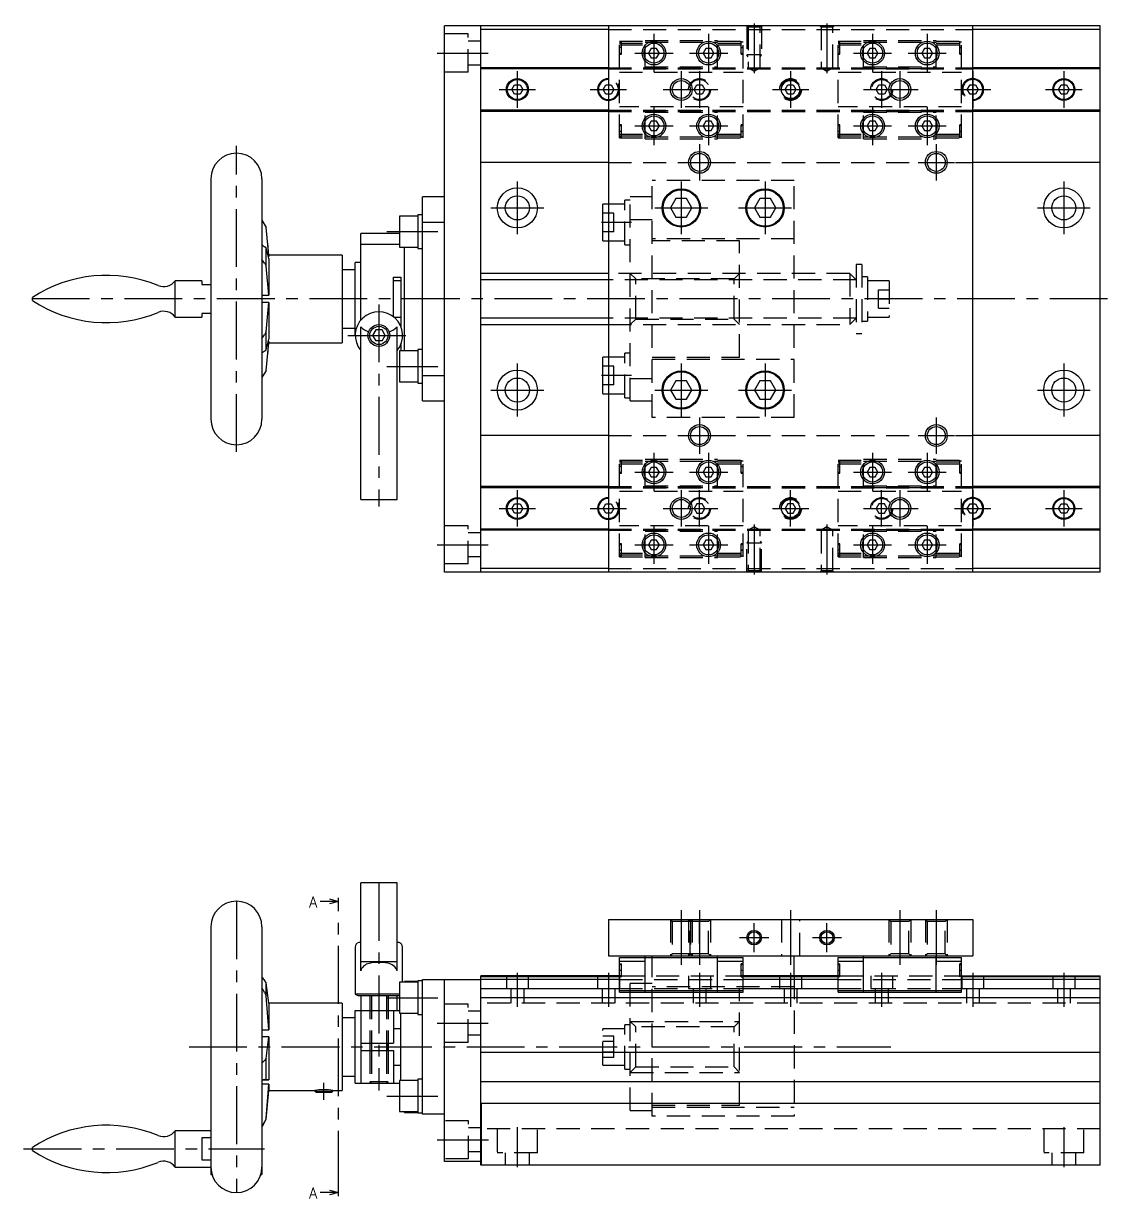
# Model space of a CAD drawing. Extents: x -2 to 525, y -8 to 331.
# Drawn here: x 227.7 to 525.3, y 8.4 to 330.9 of the extents above; entities that cross this region are included whole.
import ezdxf

# ---------------------------------------------------------------- set-up
doc = ezdxf.new("R2010")
doc.units = 0
doc.header["$LTSCALE"] = 0.5
doc.linetypes.add('CENTER', pattern=[50.8, 31.75, -6.35, 6.35, -6.35])
doc.linetypes.add('DASHED', pattern=[19.05, 12.7, -6.35])
for name, color, linetype in [('MSM_CENTER', 1, 'CENTER'), ('MSM_CONTINUOUS', 7, 'CONTINUOUS'), ('MSM_DASHED', 4, 'DASHED'), ('MSM_NARROW', 5, 'CONTINUOUS'), ('MSM_PART_NUMBER', 7, 'CONTINUOUS')]:
    doc.layers.add(name, color=color, linetype=linetype)
doc.styles.get("Standard").update_dxf_attribs({"font": 'txt.shx', "height": 3, "bigfont": 'bigfont.shx'})

msp = doc.modelspace()

# ---------------------------------------------------------------- linework, layer by layer
at = {"layer": 'MSM_CENTER'}
for p, q in [((428.29, 330.95), (428.29, 317.27)), ((448.29, 330.95), (448.29, 317.27)), ((400.79, 328.07), (400.79, 317.57)), ((415.79, 328.07), (415.79, 317.57)), ((460.79, 328.07), (460.79, 317.57)), ((475.79, 328.07), (475.79, 317.57)), ((341.29, 322.82), (355.29, 322.82)), ((391.86, 324.32), (391.31, 324.32)), ((395.54, 322.82), (406.04, 322.82)), ((410.54, 322.82), (421.04, 322.82)), ((425.26, 324.32), (424.71, 324.32)), ((451.86, 324.32), (451.31, 324.32)), ((455.54, 322.82), (466.04, 322.82)), ((470.54, 322.82), (481.04, 322.82)), ((485.26, 324.32), (484.71, 324.32)), ((363.29, 317.82), (363.29, 307.82)), ((388.29, 317.82), (388.29, 307.82)), ((408.29, 317.82), (408.29, 307.82)), ((413.29, 317.82), (413.29, 307.82)), ((438.29, 317.82), (438.29, 307.82)), ((463.29, 317.82), (463.29, 307.82)), ((468.29, 317.82), (468.29, 307.82)), ((488.29, 317.82), (488.29, 307.82)), ((513.29, 317.82), (513.29, 307.82)), ((358.29, 312.82), (368.29, 312.82)), ((383.29, 312.82), (393.29, 312.82)), ((403.29, 312.82), (418.29, 312.82)), ((433.29, 312.82), (443.29, 312.82)), ((458.29, 312.82), (473.29, 312.82)), ((483.29, 312.82), (493.29, 312.82)), ((508.29, 312.82), (518.29, 312.82)), ((400.79, 308.07), (400.79, 297.57)), ((415.79, 308.07), (415.79, 297.57)), ((460.79, 308.07), (460.79, 297.57)), ((475.79, 308.07), (475.79, 297.57)), ((391.86, 301.32), (391.31, 301.32)), ((395.54, 302.82), (406.04, 302.82)), ((410.54, 302.82), (421.04, 302.82)), ((425.26, 301.32), (424.71, 301.32)), ((451.86, 301.32), (451.31, 301.32)), ((455.54, 302.82), (466.04, 302.82)), ((470.54, 302.82), (481.04, 302.82)), ((485.26, 301.32), (484.71, 301.32)), ((286.19, 213.32), (286.19, 297.32)), ((413.29, 297.82), (413.29, 287.82)), ((478.29, 297.82), (478.29, 287.82)), ((408.29, 292.82), (418.29, 292.82)), ((473.29, 292.82), (483.29, 292.82)), ((363.29, 287.57), (363.29, 273.07)), ((408.29, 287.57), (408.29, 273.07)), ((431.29, 287.57), (431.29, 273.07)), ((513.29, 287.57), (513.29, 273.07)), ((356.04, 280.32), (370.54, 280.32)), ((401.04, 280.32), (415.54, 280.32)), ((424.04, 280.32), (438.54, 280.32)), ((506.04, 280.32), (520.54, 280.32)), ((394.66, 276.32), (386.41, 276.32)), ((327.46, 273.82), (341.46, 273.82)), ((525.29, 255.32), (228.19, 255.32)), ((325.29, 253.82), (325.29, 198.32)), ((316.79, 245.32), (333.79, 245.32)), ((327.46, 236.82), (341.46, 236.82)), ((363.29, 237.57), (363.29, 223.07)), ((408.29, 237.57), (408.29, 223.07)), ((431.29, 237.57), (431.29, 223.07)), ((513.29, 237.57), (513.29, 223.07)), ((394.66, 234.32), (386.41, 234.32)), ((356.04, 230.32), (370.54, 230.32)), ((401.04, 230.32), (415.54, 230.32)), ((424.04, 230.32), (438.54, 230.32)), ((506.04, 230.32), (520.54, 230.32)), ((413.29, 222.82), (413.29, 212.82)), ((478.29, 222.82), (478.29, 212.82)), ((408.29, 217.82), (418.29, 217.82)), ((473.29, 217.82), (483.29, 217.82)), ((400.79, 213.07), (400.79, 202.57)), ((415.79, 213.07), (415.79, 202.57)), ((460.79, 213.07), (460.79, 202.57)), ((475.79, 213.07), (475.79, 202.57)), ((391.86, 209.32), (391.31, 209.32)), ((395.54, 207.82), (406.04, 207.82)), ((410.54, 207.82), (421.04, 207.82)), ((425.26, 209.32), (424.71, 209.32)), ((451.86, 209.32), (451.31, 209.32)), ((455.54, 207.82), (466.04, 207.82)), ((470.54, 207.82), (481.04, 207.82)), ((485.26, 209.32), (484.71, 209.32)), ((363.29, 202.82), (363.29, 192.82)), ((388.29, 202.82), (388.29, 192.82)), ((408.29, 202.82), (408.29, 192.82)), ((413.29, 192.82), (413.29, 202.82)), ((438.29, 192.82), (438.29, 202.82)), ((463.29, 192.82), (463.29, 202.82)), ((468.29, 202.82), (468.29, 192.82)), ((488.29, 202.82), (488.29, 192.82)), ((513.29, 202.82), (513.29, 192.82)), ((358.29, 197.82), (368.29, 197.82)), ((383.29, 197.82), (393.29, 197.82)), ((403.29, 197.82), (418.29, 197.82)), ((433.29, 197.82), (443.29, 197.82)), ((458.29, 197.82), (473.29, 197.82)), ((483.29, 197.82), (493.29, 197.82)), ((508.29, 197.82), (518.29, 197.82)), ((400.79, 193.07), (400.79, 182.57)), ((415.79, 193.07), (415.79, 182.57)), ((428.29, 193.38), (428.29, 179.7)), ((448.29, 193.38), (448.29, 179.7)), ((460.79, 193.07), (460.79, 182.57)), ((475.79, 193.07), (475.79, 182.57)), ((341.29, 187.82), (355.29, 187.82)), ((395.54, 187.82), (406.04, 187.82)), ((410.54, 187.82), (421.04, 187.82)), ((455.54, 187.82), (466.04, 187.82)), ((470.54, 187.82), (481.04, 187.82)), ((391.86, 186.32), (391.31, 186.32)), ((425.26, 186.32), (424.71, 186.32)), ((451.86, 186.32), (451.31, 186.32)), ((485.26, 186.32), (484.71, 186.32)), ((325.29, 95), (325.29, 38.03)), ((286.19, 90), (286.19, 10)), ((314.19, 11.04), (314.19, 88.96)), ((408.29, 87.5), (408.29, 72.5)), ((413.29, 87.5), (413.29, 72.5)), ((438.29, 87.5), (438.29, 72.5)), ((468.29, 87.5), (468.29, 72.5)), ((478.29, 87.5), (478.29, 72.5)), ((428.29, 76), (428.29, 84)), ((448.29, 76), (448.29, 84)), ((424.29, 80), (432.29, 80)), ((444.29, 80), (452.29, 80)), ((391.86, 71), (391.31, 71)), ((425.26, 71), (424.71, 71)), ((451.86, 71), (451.31, 71)), ((485.26, 71), (484.71, 71)), ((363.29, 70.32), (363.29, 60.98)), ((388.29, 70.32), (388.29, 60.98)), ((413.29, 70.32), (413.29, 60.98)), ((438.29, 70.32), (438.29, 60.98)), ((463.29, 70.32), (463.29, 60.98)), ((488.29, 70.32), (488.29, 60.98)), ((513.29, 70.32), (513.29, 60.98)), ((327.46, 63.5), (341.46, 63.5)), ((341.29, 56.5), (355.29, 56.5)), ((273.19, 50), (465.84, 50)), ((310.19, 35.48), (310.19, 40.12)), ((327.46, 36.5), (341.46, 36.5)), ((363.29, 28), (363.29, 17)), ((513.29, 28), (513.29, 17)), ((341.29, 24.5), (355.34, 24.5)), ((227.74, 22), (293.89, 22))]:
    msp.add_line(p, q, dxfattribs=at)
at = {"layer": 'MSM_CONTINUOUS'}
for p, q in [((353.29, 330.32), (343.29, 330.32)), ((343.29, 180.32), (343.29, 330.32)), ((353.29, 180.32), (353.29, 330.32)), ((353.29, 330.27), (353.34, 330.27)), ((388.29, 329.32), (353.29, 329.32)), ((523.29, 330.32), (353.34, 330.32)), ((353.34, 330.32), (353.34, 330.27)), ((388.29, 330.32), (388.29, 180.32)), ((488.29, 180.32), (488.29, 330.32)), ((523.29, 329.32), (488.29, 329.32)), ((523.29, 180.32), (523.29, 330.32)), ((400.05, 324.1), (399.31, 322.82)), ((399.31, 322.82), (400.05, 321.54)), ((401.53, 324.1), (400.05, 324.1)), ((402.27, 322.82), (401.53, 324.1)), ((401.53, 321.54), (402.27, 322.82)), ((415.05, 324.1), (414.31, 322.82)), ((414.31, 322.82), (415.05, 321.54)), ((416.53, 324.1), (415.05, 324.1)), ((417.27, 322.82), (416.53, 324.1)), ((416.53, 321.54), (417.27, 322.82)), ((460.05, 324.1), (459.31, 322.82)), ((459.31, 322.82), (460.05, 321.54)), ((461.53, 324.1), (460.05, 324.1)), ((462.27, 322.82), (461.53, 324.1)), ((461.53, 321.54), (462.27, 322.82)), ((475.05, 324.1), (474.31, 322.82)), ((474.31, 322.82), (475.05, 321.54)), ((476.53, 324.1), (475.05, 324.1)), ((477.27, 322.82), (476.53, 324.1)), ((476.53, 321.54), (477.27, 322.82)), ((400.05, 321.54), (401.53, 321.54)), ((415.05, 321.54), (416.53, 321.54)), ((460.05, 321.54), (461.53, 321.54)), ((475.05, 321.54), (476.53, 321.54)), ((388.29, 318.82), (353.29, 318.82)), ((388.29, 318.52), (353.29, 318.52)), ((523.29, 318.82), (488.29, 318.82)), ((523.24, 318.52), (488.29, 318.52)), ((523.24, 306.82), (523.24, 318.82)), ((361.81, 312.82), (362.55, 314.1)), ((362.55, 314.1), (364.03, 314.1)), ((364.03, 314.1), (364.77, 312.82)), ((386.81, 312.82), (387.55, 314.1)), ((387.55, 314.1), (388.29, 314.1)), ((436.81, 312.82), (437.55, 314.1)), ((437.55, 314.1), (439.03, 314.1)), ((439.03, 314.1), (439.77, 312.82)), ((488.29, 314.1), (489.03, 314.1)), ((489.03, 314.1), (489.77, 312.82)), ((511.81, 312.82), (512.55, 314.1)), ((512.55, 314.1), (514.03, 314.1)), ((514.03, 314.1), (514.77, 312.82)), ((362.55, 311.54), (361.81, 312.82)), ((364.03, 311.54), (362.55, 311.54)), ((364.77, 312.82), (364.03, 311.54)), ((387.55, 311.54), (386.81, 312.82)), ((388.29, 311.54), (387.55, 311.54)), ((437.55, 311.54), (436.81, 312.82)), ((439.03, 311.54), (437.55, 311.54)), ((439.77, 312.82), (439.03, 311.54)), ((489.03, 311.54), (488.29, 311.54)), ((489.77, 312.82), (489.03, 311.54)), ((512.55, 311.54), (511.81, 312.82)), ((514.03, 311.54), (512.55, 311.54)), ((514.77, 312.82), (514.03, 311.54)), ((388.29, 307.12), (353.29, 307.12)), ((388.29, 306.82), (353.29, 306.82)), ((523.24, 307.12), (488.29, 307.12)), ((523.24, 306.82), (488.29, 306.82)), ((400.05, 304.1), (399.31, 302.82)), ((401.53, 304.1), (400.05, 304.1)), ((402.27, 302.82), (401.53, 304.1)), ((415.05, 304.1), (414.31, 302.82)), ((416.53, 304.1), (415.05, 304.1)), ((417.27, 302.82), (416.53, 304.1)), ((460.05, 304.1), (459.31, 302.82)), ((461.53, 304.1), (460.05, 304.1)), ((462.27, 302.82), (461.53, 304.1)), ((475.05, 304.1), (474.31, 302.82)), ((476.53, 304.1), (475.05, 304.1)), ((477.27, 302.82), (476.53, 304.1)), ((399.31, 302.82), (400.05, 301.54)), ((400.05, 301.54), (401.53, 301.54)), ((401.53, 301.54), (402.27, 302.82)), ((414.31, 302.82), (415.05, 301.54)), ((415.05, 301.54), (416.53, 301.54)), ((416.53, 301.54), (417.27, 302.82)), ((459.31, 302.82), (460.05, 301.54)), ((460.05, 301.54), (461.53, 301.54)), ((461.53, 301.54), (462.27, 302.82)), ((474.31, 302.82), (475.05, 301.54)), ((475.05, 301.54), (476.53, 301.54)), ((476.53, 301.54), (477.27, 302.82)), ((388.29, 292.82), (353.29, 292.82)), ((523.29, 292.82), (488.29, 292.82)), ((279.19, 288.32), (279.19, 222.32)), ((293.19, 288.33), (293.19, 222.32)), ((337.29, 227.32), (337.29, 283.32)), ((343.29, 283.32), (337.29, 283.32)), ((386.79, 271.32), (386.79, 281.32)), ((388.29, 281.32), (386.79, 281.32)), ((406.82, 282.86), (405.35, 280.32)), ((409.75, 282.86), (406.82, 282.86)), ((411.22, 280.32), (409.75, 282.86)), ((429.82, 282.86), (428.35, 280.32)), ((432.75, 282.86), (429.82, 282.86)), ((434.22, 280.32), (432.75, 282.86)), ((330.99, 278.07), (330.99, 269.57)), ((335.99, 278.07), (330.99, 278.07)), ((335.99, 278.42), (335.99, 269.22)), ((337.29, 278.42), (335.99, 278.42)), ((405.35, 280.32), (406.82, 277.78)), ((406.82, 277.78), (409.75, 277.78)), ((409.75, 277.78), (411.22, 280.32)), ((428.35, 280.32), (429.82, 277.78)), ((429.82, 277.78), (432.75, 277.78)), ((432.75, 277.78), (434.22, 280.32)), ((293.19, 276.92), (294.36, 274.92)), ((295.05, 267.32), (294.36, 274.92)), ((343.29, 276.34), (337.29, 276.34)), ((320.29, 249.48), (320.29, 273.32)), ((330.99, 273.32), (320.29, 273.32)), ((386.79, 271.32), (388.29, 271.32)), ((294.36, 269.33), (293.88, 269.64)), ((294.36, 264.37), (294.36, 269.33)), ((295.05, 267.01), (294.76, 270.69)), ((330.99, 270.29), (320.29, 270.29)), ((330.99, 269.57), (335.99, 269.57)), ((332.29, 241.07), (332.29, 269.57)), ((335.99, 269.22), (337.29, 269.22)), ((293.88, 265.2), (294.36, 264.37)), ((294.92, 267.01), (295.05, 267.01)), ((315.19, 267.32), (295.05, 267.32)), ((295.05, 267.32), (295.05, 267.01)), ((295.05, 266.39), (295.05, 256.33)), ((315.19, 267.32), (315.19, 243.32)), ((318.79, 245.32), (318.79, 265.32)), ((320.29, 265.32), (318.79, 265.32)), ((295.05, 256.33), (294.36, 264.37)), ((318.79, 263.32), (315.19, 263.32)), ((329.29, 250.45), (329.29, 261.32)), ((329.29, 261.32), (331.29, 261.32)), ((331.29, 261.32), (331.29, 247.82)), ((388.29, 262.32), (353.29, 262.32)), ((276.69, 260.32), (269.4, 260.32)), ((269.4, 250.32), (269.4, 260.32)), ((276.69, 260.32), (276.69, 259.32)), ((276.69, 259.32), (279.19, 259.32)), ((331.29, 260.32), (329.29, 260.32)), ((230.19, 254.91), (230.19, 255.74)), ((293.19, 256.33), (295.05, 256.33)), ((295.05, 254.32), (293.19, 254.32)), ((294.36, 246.28), (295.05, 254.32)), ((295.05, 254.32), (295.05, 244.26)), ((269.4, 250.32), (276.69, 250.32)), ((276.69, 251.32), (276.69, 250.32)), ((279.19, 251.32), (276.69, 251.32)), ((329.44, 250.32), (331.29, 250.32)), ((294.36, 246.28), (293.88, 245.45)), ((294.36, 241.32), (294.36, 246.28)), ((315.19, 247.32), (318.79, 247.32)), ((320.29, 200.32), (320.29, 247.66)), ((324.42, 246.82), (323.56, 245.32)), ((323.56, 245.32), (324.42, 243.82)), ((326.15, 246.82), (324.42, 246.82)), ((327.02, 245.32), (326.15, 246.82)), ((326.15, 243.82), (327.02, 245.32)), ((330.29, 200.32), (330.29, 247.66)), ((353.29, 248.32), (388.29, 248.32)), ((294.36, 235.73), (295.05, 243.32)), ((294.76, 239.95), (295.05, 243.64)), ((295.05, 243.64), (294.92, 243.64)), ((295.05, 243.64), (295.05, 243.32)), ((295.05, 243.32), (315.19, 243.32)), ((326.15, 243.82), (324.42, 243.82)), ((331.29, 242.82), (331.29, 241.07)), ((293.88, 241.01), (294.36, 241.32)), ((330.99, 241.07), (330.99, 232.57)), ((335.99, 241.07), (330.99, 241.07)), ((335.99, 241.42), (335.99, 232.22)), ((337.29, 241.42), (335.99, 241.42)), ((388.29, 239.32), (386.79, 239.32)), ((386.79, 229.32), (386.79, 239.32)), ((294.36, 235.73), (293.19, 233.73)), ((330.99, 232.57), (335.99, 232.57)), ((337.29, 234.31), (343.29, 234.31)), ((406.82, 232.86), (405.35, 230.32)), ((409.75, 232.86), (406.82, 232.86)), ((411.22, 230.32), (409.75, 232.86)), ((429.82, 232.86), (428.35, 230.32)), ((432.75, 232.86), (429.82, 232.86)), ((434.22, 230.32), (432.75, 232.86)), ((335.99, 232.22), (337.29, 232.22)), ((386.79, 229.32), (388.29, 229.32)), ((405.35, 230.32), (406.82, 227.78)), ((409.75, 227.78), (411.22, 230.32)), ((428.35, 230.32), (429.82, 227.78)), ((432.75, 227.78), (434.22, 230.32)), ((337.29, 227.32), (343.29, 227.32)), ((406.82, 227.78), (409.75, 227.78)), ((429.82, 227.78), (432.75, 227.78)), ((388.29, 217.82), (353.29, 217.82)), ((523.29, 217.82), (488.29, 217.82)), ((400.05, 209.1), (399.31, 207.82)), ((399.31, 207.82), (400.05, 206.54)), ((401.53, 209.1), (400.05, 209.1)), ((400.05, 206.54), (401.53, 206.54)), ((402.27, 207.82), (401.53, 209.1)), ((401.53, 206.54), (402.27, 207.82)), ((415.05, 209.1), (414.31, 207.82)), ((414.31, 207.82), (415.05, 206.54)), ((416.53, 209.1), (415.05, 209.1)), ((415.05, 206.54), (416.53, 206.54)), ((417.27, 207.82), (416.53, 209.1)), ((416.53, 206.54), (417.27, 207.82)), ((460.05, 209.1), (459.31, 207.82)), ((459.31, 207.82), (460.05, 206.54)), ((461.53, 209.1), (460.05, 209.1)), ((460.05, 206.54), (461.53, 206.54)), ((462.27, 207.82), (461.53, 209.1)), ((461.53, 206.54), (462.27, 207.82)), ((475.05, 209.1), (474.31, 207.82)), ((474.31, 207.82), (475.05, 206.54)), ((476.53, 209.1), (475.05, 209.1)), ((475.05, 206.54), (476.53, 206.54)), ((477.27, 207.82), (476.53, 209.1)), ((476.53, 206.54), (477.27, 207.82)), ((388.29, 203.82), (353.29, 203.82)), ((388.29, 203.52), (353.29, 203.52)), ((523.24, 203.82), (488.29, 203.82)), ((523.24, 203.52), (488.29, 203.52)), ((523.24, 191.82), (523.24, 203.82)), ((320.29, 200.32), (330.29, 200.32)), ((361.81, 197.82), (362.55, 199.1)), ((362.55, 196.54), (361.81, 197.82)), ((362.55, 199.1), (364.03, 199.1)), ((364.03, 199.1), (364.77, 197.82)), ((364.77, 197.82), (364.03, 196.54)), ((386.81, 197.82), (387.55, 199.1)), ((387.55, 196.54), (386.81, 197.82)), ((387.55, 199.1), (388.29, 199.1)), ((437.55, 199.1), (436.81, 197.82)), ((436.81, 197.82), (437.55, 196.54)), ((439.03, 199.1), (437.55, 199.1)), ((439.77, 197.82), (439.03, 199.1)), ((439.03, 196.54), (439.77, 197.82)), ((488.29, 199.1), (489.03, 199.1)), ((489.03, 199.1), (489.77, 197.82)), ((489.77, 197.82), (489.03, 196.54)), ((511.81, 197.82), (512.55, 199.1)), ((512.55, 196.54), (511.81, 197.82)), ((512.55, 199.1), (514.03, 199.1)), ((514.03, 199.1), (514.77, 197.82)), ((514.77, 197.82), (514.03, 196.54)), ((364.03, 196.54), (362.55, 196.54)), ((388.29, 196.54), (387.55, 196.54)), ((437.55, 196.54), (439.03, 196.54)), ((489.03, 196.54), (488.29, 196.54)), ((514.03, 196.54), (512.55, 196.54)), ((388.29, 192.12), (353.29, 192.12)), ((388.29, 191.82), (353.29, 191.82)), ((523.24, 192.12), (488.29, 192.12)), ((523.29, 191.82), (488.29, 191.82)), ((400.05, 189.1), (399.31, 187.82)), ((399.31, 187.82), (400.05, 186.54)), ((401.53, 189.1), (400.05, 189.1)), ((402.27, 187.82), (401.53, 189.1)), ((401.53, 186.54), (402.27, 187.82)), ((415.05, 189.1), (414.31, 187.82)), ((414.31, 187.82), (415.05, 186.54)), ((416.53, 189.1), (415.05, 189.1)), ((417.27, 187.82), (416.53, 189.1)), ((416.53, 186.54), (417.27, 187.82)), ((460.05, 189.1), (459.31, 187.82)), ((459.31, 187.82), (460.05, 186.54)), ((461.53, 189.1), (460.05, 189.1)), ((462.27, 187.82), (461.53, 189.1)), ((461.53, 186.54), (462.27, 187.82)), ((475.05, 189.1), (474.31, 187.82)), ((474.31, 187.82), (475.05, 186.54)), ((476.53, 189.1), (475.05, 189.1)), ((477.27, 187.82), (476.53, 189.1)), ((476.53, 186.54), (477.27, 187.82)), ((400.05, 186.54), (401.53, 186.54)), ((415.05, 186.54), (416.53, 186.54)), ((460.05, 186.54), (461.53, 186.54)), ((475.05, 186.54), (476.53, 186.54)), ((388.29, 181.32), (353.29, 181.32)), ((523.29, 181.32), (488.29, 181.32)), ((353.29, 180.32), (343.29, 180.32)), ((353.34, 180.37), (353.29, 180.37)), ((353.34, 180.37), (353.34, 180.32)), ((523.29, 180.32), (353.34, 180.32)), ((320.29, 70.86), (320.29, 95)), ((330.29, 95), (320.29, 95)), ((330.29, 70.86), (330.29, 95)), ((388.29, 85), (388.29, 75)), ((388.29, 85), (488.29, 85)), ((488.29, 85), (488.29, 75)), ((279.19, 83), (279.19, 15)), ((293.19, 83), (293.19, 15)), ((318.79, 77.37), (318.79, 64.5)), ((331.79, 67.75), (331.79, 77.37)), ((388.29, 75), (488.29, 75)), ((391.34, 74.5), (425.24, 74.5)), ((391.34, 65), (391.34, 74.5)), ((398.34, 65), (398.34, 75)), ((418.24, 65), (418.24, 75)), ((425.24, 65), (425.24, 74.5)), ((439.29, 69.5), (439.29, 75)), ((451.34, 65), (451.34, 74.5)), ((451.34, 74.5), (485.24, 74.5)), ((458.34, 65), (458.34, 75)), ((478.24, 65), (478.24, 75)), ((485.24, 65), (485.24, 74.5)), ((320.29, 73.42), (330.29, 73.42)), ((391.34, 73.5), (398.34, 73.5)), ((391.34, 72.8), (391.84, 72.8)), ((391.84, 72.5), (391.34, 72.5)), ((391.84, 69.2), (391.84, 72.8)), ((418.24, 73.5), (425.24, 73.5)), ((424.74, 69.2), (424.74, 72.8)), ((425.24, 72.8), (424.74, 72.8)), ((425.24, 72.5), (424.74, 72.5)), ((451.34, 73.5), (458.34, 73.5)), ((451.34, 72.8), (451.84, 72.8)), ((451.84, 72.5), (451.34, 72.5)), ((451.84, 69.2), (451.84, 72.8)), ((478.24, 73.5), (485.24, 73.5)), ((485.24, 72.8), (484.74, 72.8)), ((484.74, 69.2), (484.74, 72.8)), ((485.24, 72.5), (484.74, 72.5)), ((294.36, 67.67), (293.88, 68.26)), ((335.99, 67.75), (330.99, 67.75)), ((330.99, 67.75), (330.99, 59.25)), ((332.29, 67.75), (332.29, 68)), ((335.99, 68), (332.29, 68)), ((337.29, 68.1), (335.99, 68.1)), ((335.99, 68.1), (335.99, 58.9)), ((337.29, 68.5), (353.29, 68.5)), ((337.29, 31.5), (337.29, 68.5)), ((343.29, 18.5), (343.29, 68.5)), ((353.29, 17.5), (353.29, 69.5)), ((391.84, 69.5), (353.29, 69.5)), ((391.84, 69.2), (353.29, 69.2)), ((391.34, 68.55), (353.29, 68.55)), ((391.84, 69.2), (391.34, 69.2)), ((451.84, 69.5), (424.74, 69.5)), ((424.74, 69.2), (425.24, 69.2)), ((451.34, 69.2), (425.24, 69.2)), ((451.34, 68.55), (425.24, 68.55)), ((451.84, 69.2), (451.34, 69.2)), ((484.74, 69.5), (523.24, 69.5)), ((523.24, 69.2), (485.24, 69.2)), ((523.24, 68.55), (485.24, 68.55)), ((523.24, 63.5), (523.24, 69.5)), ((293.88, 65.03), (294.36, 64.06)), ((294.36, 64.06), (294.36, 67.67)), ((391.34, 65.95), (353.29, 65.95)), ((391.34, 65.5), (425.24, 65.5)), ((391.34, 65), (425.24, 65)), ((451.34, 65.95), (425.24, 65.95)), ((451.34, 65.5), (485.24, 65.5)), ((451.34, 65), (485.24, 65)), ((523.24, 65.95), (485.24, 65.95)), ((295.05, 54.65), (294.36, 64.06)), ((315.19, 62), (295.05, 62)), ((295.05, 61.96), (295.05, 54.65)), ((315.19, 62), (315.19, 38)), ((318.79, 64.5), (319.65, 64)), ((330.99, 64.5), (318.79, 64.5)), ((330.92, 64), (319.65, 64)), ((320.29, 64), (320.29, 40)), ((330.29, 60), (330.29, 64)), ((330.92, 64), (330.99, 64.04)), ((523.29, 63.5), (353.29, 63.5)), ((523.29, 17.5), (523.29, 63.5)), ((318.79, 60), (330.99, 60)), ((318.79, 40), (318.79, 60)), ((329.29, 60), (329.29, 51)), ((330.99, 59.25), (335.99, 59.25)), ((331.29, 40.75), (331.29, 59.25)), ((335.99, 58.9), (337.29, 58.9)), ((318.79, 58), (315.19, 58)), ((331.29, 55), (329.29, 55)), ((293.19, 54.65), (295.05, 54.65)), ((295.05, 52.74), (293.19, 52.74)), ((295.05, 52.74), (295.05, 40.92)), ((320.29, 51), (329.29, 51)), ((320.29, 49), (329.29, 49)), ((322.79, 51), (322.79, 49)), ((322.79, 51), (322.79, 49)), ((327.79, 49), (327.79, 51)), ((327.79, 51), (327.79, 49)), ((329.29, 49), (329.29, 40)), ((523.29, 48.5), (353.29, 48.5)), ((294.36, 46.86), (293.88, 46.25)), ((294.36, 41.02), (294.36, 46.86)), ((315.19, 42), (318.79, 42)), ((329.29, 45), (331.29, 45)), ((295.05, 39.74), (293.19, 39.74)), ((293.34, 40.92), (295.05, 40.92)), ((293.86, 41.03), (294.36, 41.02)), ((294.36, 30.39), (295.05, 39.74)), ((295.05, 39.74), (295.05, 38)), ((318.79, 40), (330.99, 40)), ((335.99, 40.75), (330.99, 40.75)), ((330.99, 40.75), (330.99, 32.25)), ((337.29, 41.1), (335.99, 41.1)), ((335.99, 41.1), (335.99, 31.9)), ((353.29, 40.5), (523.29, 40.5)), ((294.36, 30.15), (295.05, 38)), ((295.05, 38), (307.69, 38)), ((307.69, 38), (307.69, 37.86)), ((307.69, 37.86), (308.13, 37.6)), ((307.69, 37.86), (312.69, 37.86)), ((308.13, 37.6), (312.24, 37.6)), ((312.24, 37.6), (312.69, 37.86)), ((312.68, 38), (315.19, 38)), ((312.69, 37.86), (312.69, 38)), ((523.29, 34.5), (353.29, 34.5)), ((353.34, 34.5), (353.34, 17.5)), ((293.88, 29.43), (293.19, 28.1)), ((294.36, 30.39), (293.88, 29.43)), ((294.36, 30.15), (294.36, 30.39)), ((330.99, 32.25), (335.99, 32.25)), ((332.29, 32), (332.29, 32.25)), ((332.29, 32), (335.99, 32)), ((335.99, 31.9), (337.29, 31.9)), ((343.29, 31.5), (337.29, 31.5)), ((279.19, 27), (269.4, 27)), ((269.4, 17), (269.4, 27)), ((276.69, 25), (276.69, 19)), ((279.19, 25), (276.69, 25)), ((230.19, 21.58), (230.19, 22.42)), ((269.4, 17), (279.19, 17)), ((276.69, 19), (279.19, 19)), ((353.29, 18.5), (343.29, 18.5)), ((523.29, 17.5), (353.29, 17.5)), ((279.19, 15), (279.47, 15)), ((292.9, 15), (293.19, 15))]:
    msp.add_line(p, q, dxfattribs=at)
for centre, radius in [((400.79, 322.82), 3.25), ((415.79, 322.82), 3.25), ((460.79, 322.82), 3.25), ((475.79, 322.82), 3.25), ((400.79, 322.82), 2.75), ((415.79, 322.82), 2.75), ((460.79, 322.82), 2.75), ((475.79, 322.82), 2.75), ((363.29, 312.82), 3), ((363.29, 312.82), 2.75), ((408.29, 312.82), 2.46), ((438.29, 312.82), 2.5), ((468.29, 312.82), 2.46), ((513.29, 312.82), 3), ((513.29, 312.82), 2.75), ((400.79, 302.82), 3.25), ((400.79, 302.82), 2.75), ((415.79, 302.82), 3.25), ((415.79, 302.82), 2.75), ((460.79, 302.82), 3.25), ((460.79, 302.82), 2.75), ((475.79, 302.82), 3.25), ((475.79, 302.82), 2.75), ((413.29, 292.82), 2.46), ((478.29, 292.82), 2.46), ((363.29, 280.32), 5.5), ((408.29, 280.32), 5.25), ((408.29, 280.32), 5), ((431.29, 280.32), 5.25), ((431.29, 280.32), 5), ((513.29, 280.32), 5.5), ((363.29, 280.32), 3.3), ((513.29, 280.32), 3.3), ((325.29, 245.32), 3), ((325.29, 245.32), 2.5), ((363.29, 230.32), 5.5), ((408.29, 230.32), 5.25), ((431.29, 230.32), 5.25), ((513.29, 230.32), 5.5), ((363.29, 230.32), 3.3), ((408.29, 230.32), 5), ((431.29, 230.32), 5), ((513.29, 230.32), 3.3), ((413.29, 217.82), 2.46), ((478.29, 217.82), 2.46), ((400.79, 207.82), 3.25), ((400.79, 207.82), 2.75), ((415.79, 207.82), 3.25), ((415.79, 207.82), 2.75), ((460.79, 207.82), 3.25), ((460.79, 207.82), 2.75), ((475.79, 207.82), 3.25), ((475.79, 207.82), 2.75), ((363.29, 197.82), 3), ((363.29, 197.82), 2.75), ((408.29, 197.82), 2.46), ((438.29, 197.82), 2.5), ((468.29, 197.82), 2.46), ((513.29, 197.82), 3), ((513.29, 197.82), 2.75), ((400.79, 187.82), 3.25), ((400.79, 187.82), 2.75), ((415.79, 187.82), 3.25), ((415.79, 187.82), 2.75), ((460.79, 187.82), 3.25), ((460.79, 187.82), 2.75), ((475.79, 187.82), 3.25), ((475.79, 187.82), 2.75), ((428.29, 80), 1.62), ((448.29, 80), 1.62)]:
    msp.add_circle(centre, radius, dxfattribs=at)
for centre, radius, start, end in [((388.29, 312.82), 3, 90, 270), ((388.29, 312.82), 2.75, 90, 270), ((488.29, 312.82), 3, 270, 90), ((488.29, 312.82), 2.75, 270, 90), ((286.19, 288.32), 7, 0.0123, 180), ((296.04, 272.91), 3.92, 223.3442, 236.5912), ((248.39, 257.07), 47.58, 11.2966, 14.9402), ((246.28, 232), 58.03, 34.8863, 36.0668), ((250.51, 224.82), 37, 67.5217, 123.3194), ((266.19, 262.71), 4, 247.5217, 323.3982), ((250.51, 285.82), 37, 236.6806, 292.4783), ((266.19, 247.94), 4, 36.6018, 112.4783), ((325.29, 245.32), 6.5, 320.2849, 219.7151), ((288.38, 248.64), 6.36, 319.1465, 329.9192), ((325.15, 252.93), 7.17, 227.3401, 247.8909), ((325.43, 252.93), 7.17, 292.1091, 312.6599), ((247.98, 253.68), 48, 345.0758, 348.6874), ((295.91, 237.89), 3.73, 123.0561, 137.0332), ((286.19, 222.32), 7, 180, 359.9877), ((388.29, 197.82), 3, 90, 270), ((388.29, 197.82), 2.75, 90, 270), ((488.29, 197.82), 3, 270, 90), ((488.29, 197.82), 2.75, 270, 90), ((286.19, 83), 7, 0.0123, 180), ((320.09, 77.37), 1.3, 104.5706, 180), ((325.29, 57.36), 21.97, 103.1548, 104.5706), ((325.29, 57.36), 21.97, 75.4294, 76.8452), ((330.49, 77.37), 1.3, 0, 75.4294), ((323.16, 69.98), 3, 100.4873, 163.0346), ((325.28, 59.63), 13.57, 79.6693, 101.3236), ((327.37, 69.94), 3.06, 17.4567, 83.5479), ((304.2, 76.68), 13.32, 214.254, 219.2372), ((282.4, 59.27), 12.85, 26.6479, 32.8857), ((128.52, 44.84), 167.41, 5.8834, 7.8375), ((117.24, 70.52), 178.7, 352.3917, 354.2904), ((291.63, 48), 2.85, 303.1221, 322.1721), ((293.89, 39.56), 1.47, 91.4331, 118.6545), ((292.21, 24.79), 16.38, 80.0215, 82.4525), ((310.18, 26.25), 12.01, 77.9998, 102.0002), ((117.56, 123.65), 200, 331.4157, 332.1288), ((250.51, -8.5), 37, 67.5217, 123.3194), ((266.19, 29.39), 4, 247.5217, 323.3982), ((250.51, 52.5), 37, 236.6806, 292.4783), ((266.19, 14.62), 4, 36.6018, 112.4783), ((286.19, 17), 7, 180, 0)]:
    msp.add_arc(centre, radius, start, end, dxfattribs=at)
at = {"layer": 'MSM_DASHED'}
for p, q in [((388.29, 329.32), (488.29, 329.32)), ((426.29, 330.32), (426.67, 329.95)), ((426.29, 330.32), (426.29, 322.32)), ((426.67, 329.95), (426.67, 318.82)), ((429.91, 329.95), (426.67, 329.95)), ((429.91, 329.95), (430.29, 330.32)), ((429.91, 318.82), (429.91, 329.95)), ((430.29, 330.32), (430.29, 322.32)), ((446.29, 330.32), (446.67, 329.95)), ((446.67, 329.95), (446.67, 318.82)), ((449.91, 329.95), (446.67, 329.95)), ((449.91, 329.95), (450.29, 330.32)), ((449.91, 318.82), (449.91, 329.95)), ((349.82, 328.07), (343.22, 328.07)), ((349.82, 317.57), (349.82, 328.07)), ((353.22, 326.12), (349.82, 326.12)), ((391.34, 299.57), (391.34, 326.07)), ((391.34, 326.07), (398.34, 326.07)), ((391.84, 325.82), (391.34, 325.82)), ((391.84, 322.52), (391.84, 326.07)), ((398.34, 326.32), (418.24, 326.32)), ((398.34, 318.57), (398.34, 326.32)), ((398.34, 325.82), (418.24, 325.82)), ((418.24, 318.57), (418.24, 326.32)), ((418.24, 326.07), (425.24, 326.07)), ((424.74, 322.52), (424.74, 326.07)), ((425.24, 325.82), (424.74, 325.82)), ((425.24, 299.57), (425.24, 326.07)), ((451.34, 326.07), (458.34, 326.07)), ((451.34, 299.57), (451.34, 326.07)), ((451.84, 325.82), (451.34, 325.82)), ((451.84, 322.52), (451.84, 326.07)), ((458.34, 326.32), (478.24, 326.32)), ((458.34, 318.57), (458.34, 326.32)), ((458.34, 325.82), (478.24, 325.82)), ((478.24, 318.57), (478.24, 326.32)), ((478.24, 326.07), (485.24, 326.07)), ((484.74, 322.52), (484.74, 326.07)), ((485.24, 325.82), (484.74, 325.82)), ((485.24, 299.57), (485.24, 326.07)), ((391.34, 325.57), (398.34, 325.57)), ((391.34, 325.07), (398.34, 325.07)), ((391.84, 324.32), (391.34, 324.32)), ((391.34, 322.82), (391.84, 322.82)), ((418.24, 325.57), (425.24, 325.57)), ((418.24, 325.07), (425.24, 325.07)), ((424.74, 324.32), (425.24, 324.32)), ((424.74, 322.82), (425.24, 322.82)), ((451.34, 325.57), (458.34, 325.57)), ((451.34, 325.07), (458.34, 325.07)), ((451.84, 324.32), (451.34, 324.32)), ((451.34, 322.82), (451.84, 322.82)), ((478.24, 325.57), (485.24, 325.57)), ((478.24, 325.07), (485.24, 325.07)), ((484.74, 324.32), (485.24, 324.32)), ((484.74, 322.82), (485.24, 322.82)), ((353.22, 319.52), (349.82, 319.52)), ((391.34, 322.52), (391.84, 322.52)), ((424.74, 322.52), (425.24, 322.52)), ((430.29, 322.32), (426.29, 322.32)), ((426.67, 321.82), (426.29, 322.32)), ((429.91, 321.82), (430.29, 322.32)), ((451.34, 322.52), (451.84, 322.52)), ((484.74, 322.52), (485.24, 322.52)), ((349.82, 317.57), (343.22, 317.57)), ((388.29, 318.82), (488.29, 318.82)), ((388.29, 318.52), (488.29, 318.52)), ((391.34, 317.57), (425.24, 317.57)), ((398.34, 319.07), (418.24, 319.07)), ((398.34, 318.57), (418.24, 318.57)), ((426.67, 318.82), (428.29, 317.89)), ((428.29, 317.89), (429.91, 318.82)), ((446.67, 318.82), (448.29, 317.89)), ((448.29, 317.89), (449.91, 318.82)), ((451.34, 317.57), (485.24, 317.57)), ((458.34, 319.07), (478.24, 319.07)), ((458.34, 318.57), (478.24, 318.57)), ((388.29, 315.97), (388.29, 309.67)), ((388.29, 314.1), (389.03, 314.1)), ((389.03, 314.1), (389.77, 312.82)), ((411.81, 312.82), (412.55, 314.1)), ((412.55, 314.1), (414.03, 314.1)), ((414.03, 314.1), (414.77, 312.82)), ((461.81, 312.82), (462.55, 314.1)), ((462.55, 314.1), (464.03, 314.1)), ((464.03, 314.1), (464.77, 312.82)), ((486.81, 312.82), (487.55, 314.1)), ((487.55, 314.1), (488.29, 314.1)), ((389.03, 311.54), (388.29, 311.54)), ((389.77, 312.82), (389.03, 311.54)), ((412.55, 311.54), (411.81, 312.82)), ((414.03, 311.54), (412.55, 311.54)), ((414.77, 312.82), (414.03, 311.54)), ((462.55, 311.54), (461.81, 312.82)), ((464.03, 311.54), (462.55, 311.54)), ((464.77, 312.82), (464.03, 311.54)), ((487.55, 311.54), (486.81, 312.82)), ((488.29, 311.54), (487.55, 311.54)), ((388.29, 307.12), (488.29, 307.12)), ((388.29, 306.82), (488.29, 306.82)), ((425.24, 308.07), (391.34, 308.07)), ((398.34, 307.07), (418.24, 307.07)), ((398.34, 299.32), (398.34, 307.07)), ((398.34, 306.57), (418.24, 306.57)), ((418.24, 299.32), (418.24, 307.07)), ((485.24, 308.07), (451.34, 308.07)), ((458.34, 307.07), (478.24, 307.07)), ((458.34, 299.32), (458.34, 307.07)), ((458.34, 306.57), (478.24, 306.57)), ((478.24, 299.32), (478.24, 307.07)), ((391.84, 303.12), (391.34, 303.12)), ((391.84, 302.82), (391.34, 302.82)), ((391.84, 301.32), (391.34, 301.32)), ((391.34, 300.57), (398.34, 300.57)), ((391.34, 300.07), (398.34, 300.07)), ((391.84, 299.57), (391.84, 303.12)), ((418.24, 300.57), (425.24, 300.57)), ((418.24, 300.07), (425.24, 300.07)), ((424.74, 299.57), (424.74, 303.12)), ((425.24, 303.12), (424.74, 303.12)), ((425.24, 302.82), (424.74, 302.82)), ((424.74, 301.32), (425.24, 301.32)), ((451.84, 303.12), (451.34, 303.12)), ((451.84, 302.82), (451.34, 302.82)), ((451.84, 301.32), (451.34, 301.32)), ((451.34, 300.57), (458.34, 300.57)), ((451.34, 300.07), (458.34, 300.07)), ((451.84, 299.57), (451.84, 303.12)), ((478.24, 300.57), (485.24, 300.57)), ((478.24, 300.07), (485.24, 300.07)), ((484.74, 299.57), (484.74, 303.12)), ((485.24, 303.12), (484.74, 303.12)), ((485.24, 302.82), (484.74, 302.82)), ((484.74, 301.32), (485.24, 301.32)), ((391.34, 299.82), (391.84, 299.82)), ((391.34, 299.57), (398.34, 299.57)), ((398.34, 299.82), (418.24, 299.82)), ((398.34, 299.32), (418.24, 299.32)), ((418.24, 299.57), (425.24, 299.57)), ((424.74, 299.82), (425.24, 299.82)), ((451.34, 299.82), (451.84, 299.82)), ((451.34, 299.57), (458.34, 299.57)), ((458.34, 299.82), (478.24, 299.82)), ((458.34, 299.32), (478.24, 299.32)), ((478.24, 299.57), (485.24, 299.57)), ((484.74, 299.82), (485.24, 299.82)), ((388.29, 292.82), (488.29, 292.82)), ((439.29, 287.82), (400.29, 287.82)), ((400.29, 222.82), (400.29, 287.82)), ((439.29, 222.82), (439.29, 287.82)), ((392.79, 281.32), (388.29, 281.32)), ((392.79, 270.22), (392.79, 282.42)), ((394.29, 282.42), (392.79, 282.42)), ((400.29, 283.32), (394.29, 283.32)), ((394.29, 227.32), (394.29, 283.32)), ((389.79, 278.86), (386.79, 278.86)), ((389.79, 273.78), (389.79, 278.86)), ((389.79, 276.32), (386.79, 276.32)), ((394.29, 277.18), (400.29, 277.18)), ((389.79, 273.78), (386.79, 273.78)), ((388.29, 271.32), (392.79, 271.32)), ((439.29, 271.82), (400.29, 271.82)), ((424.29, 271.32), (400.29, 271.32)), ((424.29, 239.32), (424.29, 271.32)), ((392.79, 270.22), (394.29, 270.22)), ((456.29, 264.82), (456.29, 245.82)), ((457.89, 264.82), (456.29, 264.82)), ((456.29, 264.82), (456.29, 245.82)), ((457.89, 264.82), (456.29, 264.82)), ((457.89, 264.82), (457.89, 245.82)), ((457.89, 264.82), (457.89, 245.82)), ((454.54, 262.32), (388.29, 262.32)), ((454.54, 262.32), (388.29, 262.32)), ((395.79, 260.82), (394.29, 262.32)), ((395.79, 260.82), (394.29, 262.32)), ((424.29, 262.32), (422.79, 260.82)), ((424.29, 262.32), (422.79, 260.82)), ((456.29, 260.57), (454.54, 262.32)), ((454.54, 262.32), (454.54, 248.32)), ((456.29, 260.57), (454.54, 262.32)), ((454.54, 262.32), (454.54, 248.32)), ((459.39, 261.42), (457.89, 261.42)), ((459.39, 261.42), (457.89, 261.42)), ((459.39, 261.42), (459.39, 249.22)), ((459.39, 261.42), (459.39, 249.22)), ((456.29, 260.57), (388.29, 260.57)), ((456.29, 260.57), (388.29, 260.57)), ((422.79, 260.82), (395.79, 260.82)), ((395.79, 249.82), (395.79, 260.82)), ((422.79, 260.82), (395.79, 260.82)), ((395.79, 249.82), (395.79, 260.82)), ((422.79, 249.82), (422.79, 260.82)), ((422.79, 249.82), (422.79, 260.82)), ((465.39, 260.32), (459.39, 260.32)), ((465.39, 260.32), (459.39, 260.32)), ((465.39, 260.32), (465.39, 250.32)), ((465.39, 260.32), (465.39, 250.32)), ((462.39, 257.86), (465.39, 257.86)), ((462.39, 252.78), (462.39, 257.86)), ((462.39, 257.86), (465.39, 257.86)), ((462.39, 252.78), (462.39, 257.86)), ((462.39, 255.32), (465.39, 255.32)), ((462.39, 255.32), (465.39, 255.32)), ((462.39, 252.78), (465.39, 252.78)), ((462.39, 252.78), (465.39, 252.78)), ((456.29, 250.07), (388.29, 250.07)), ((456.29, 250.07), (388.29, 250.07)), ((394.29, 248.32), (395.79, 249.82)), ((394.29, 248.32), (395.79, 249.82)), ((395.79, 249.82), (422.79, 249.82)), ((395.79, 249.82), (422.79, 249.82)), ((422.79, 249.82), (424.29, 248.32)), ((422.79, 249.82), (424.29, 248.32)), ((454.54, 248.32), (456.29, 250.07)), ((454.54, 248.32), (456.29, 250.07)), ((457.89, 249.22), (459.39, 249.22)), ((457.89, 249.22), (459.39, 249.22)), ((459.39, 250.32), (465.39, 250.32)), ((459.39, 250.32), (465.39, 250.32)), ((388.29, 248.32), (454.54, 248.32)), ((388.29, 248.32), (454.54, 248.32)), ((456.29, 245.82), (457.89, 245.82)), ((456.29, 245.82), (457.89, 245.82)), ((392.79, 239.32), (388.29, 239.32)), ((392.79, 228.22), (392.79, 240.42)), ((394.29, 240.42), (392.79, 240.42)), ((400.29, 239.32), (424.29, 239.32)), ((400.29, 238.82), (439.29, 238.82)), ((389.79, 236.86), (386.79, 236.86)), ((389.79, 231.78), (389.79, 236.86)), ((389.79, 234.32), (386.79, 234.32)), ((394.29, 233.47), (400.29, 233.47)), ((389.79, 231.78), (386.79, 231.78)), ((388.29, 229.32), (392.79, 229.32)), ((392.79, 228.22), (394.29, 228.22)), ((394.29, 227.32), (400.29, 227.32)), ((439.29, 222.82), (400.29, 222.82)), ((388.29, 217.82), (488.29, 217.82)), ((391.34, 211.07), (398.34, 211.07)), ((391.34, 184.57), (391.34, 211.07)), ((391.84, 210.82), (391.34, 210.82)), ((391.34, 210.57), (398.34, 210.57)), ((391.34, 210.07), (398.34, 210.07)), ((391.84, 207.52), (391.84, 211.07)), ((398.34, 211.32), (418.24, 211.32)), ((398.34, 203.57), (398.34, 211.32)), ((398.34, 210.82), (418.24, 210.82)), ((418.24, 203.57), (418.24, 211.32)), ((418.24, 211.07), (425.24, 211.07)), ((418.24, 210.57), (425.24, 210.57)), ((418.24, 210.07), (425.24, 210.07)), ((424.74, 207.52), (424.74, 211.07)), ((425.24, 210.82), (424.74, 210.82)), ((425.24, 184.57), (425.24, 211.07)), ((451.34, 211.07), (458.34, 211.07)), ((451.34, 184.57), (451.34, 211.07)), ((451.84, 210.82), (451.34, 210.82)), ((451.34, 210.57), (458.34, 210.57)), ((451.34, 210.07), (458.34, 210.07)), ((451.84, 207.52), (451.84, 211.07)), ((458.34, 211.32), (478.24, 211.32)), ((458.34, 203.57), (458.34, 211.32)), ((458.34, 210.82), (478.24, 210.82)), ((478.24, 203.57), (478.24, 211.32)), ((478.24, 211.07), (485.24, 211.07)), ((478.24, 210.57), (485.24, 210.57)), ((478.24, 210.07), (485.24, 210.07)), ((484.74, 207.52), (484.74, 211.07)), ((485.24, 210.82), (484.74, 210.82)), ((485.24, 184.57), (485.24, 211.07)), ((391.84, 209.32), (391.34, 209.32)), ((391.34, 207.82), (391.84, 207.82)), ((391.34, 207.52), (391.84, 207.52)), ((424.74, 209.32), (425.24, 209.32)), ((424.74, 207.82), (425.24, 207.82)), ((424.74, 207.52), (425.24, 207.52)), ((451.84, 209.32), (451.34, 209.32)), ((451.34, 207.82), (451.84, 207.82)), ((451.34, 207.52), (451.84, 207.52)), ((484.74, 209.32), (485.24, 209.32)), ((484.74, 207.82), (485.24, 207.82)), ((484.74, 207.52), (485.24, 207.52)), ((388.29, 203.82), (488.29, 203.82)), ((388.29, 203.52), (488.29, 203.52)), ((398.34, 204.07), (418.24, 204.07)), ((398.34, 203.57), (418.24, 203.57)), ((458.34, 204.07), (478.24, 204.07)), ((458.34, 203.57), (478.24, 203.57)), ((388.29, 200.97), (388.29, 194.67)), ((391.34, 202.57), (425.24, 202.57)), ((451.34, 202.57), (485.24, 202.57)), ((388.29, 199.1), (389.03, 199.1)), ((389.03, 199.1), (389.77, 197.82)), ((389.77, 197.82), (389.03, 196.54)), ((412.55, 199.1), (411.81, 197.82)), ((411.81, 197.82), (412.55, 196.54)), ((414.03, 199.1), (412.55, 199.1)), ((414.77, 197.82), (414.03, 199.1)), ((414.03, 196.54), (414.77, 197.82)), ((462.55, 199.1), (461.81, 197.82)), ((461.81, 197.82), (462.55, 196.54)), ((464.03, 199.1), (462.55, 199.1)), ((464.77, 197.82), (464.03, 199.1)), ((464.03, 196.54), (464.77, 197.82)), ((486.81, 197.82), (487.55, 199.1)), ((487.55, 196.54), (486.81, 197.82)), ((487.55, 199.1), (488.29, 199.1)), ((389.03, 196.54), (388.29, 196.54)), ((412.55, 196.54), (414.03, 196.54)), ((462.55, 196.54), (464.03, 196.54)), ((488.29, 196.54), (487.55, 196.54)), ((349.82, 193.07), (343.22, 193.07)), ((349.82, 182.57), (349.82, 193.07)), ((353.22, 191.12), (349.82, 191.12)), ((388.29, 192.12), (488.29, 192.12)), ((388.29, 191.82), (488.29, 191.82)), ((425.24, 193.07), (391.34, 193.07)), ((398.34, 192.07), (418.24, 192.07)), ((398.34, 184.32), (398.34, 192.07)), ((398.34, 191.57), (418.24, 191.57)), ((418.24, 184.32), (418.24, 192.07)), ((428.29, 192.76), (426.67, 191.82)), ((426.67, 191.82), (426.67, 180.7)), ((429.91, 191.82), (428.29, 192.76)), ((429.91, 180.7), (429.91, 191.82)), ((448.29, 192.76), (446.67, 191.82)), ((446.67, 191.82), (446.67, 180.7)), ((449.91, 191.82), (448.29, 192.76)), ((449.91, 180.7), (449.91, 191.82)), ((485.24, 193.07), (451.34, 193.07)), ((458.34, 184.32), (458.34, 192.07)), ((458.34, 192.07), (478.24, 192.07)), ((458.34, 191.57), (478.24, 191.57)), ((478.24, 184.32), (478.24, 192.07)), ((391.84, 188.12), (391.34, 188.12)), ((391.84, 187.82), (391.34, 187.82)), ((391.84, 184.57), (391.84, 188.12)), ((424.74, 184.57), (424.74, 188.12)), ((425.24, 188.12), (424.74, 188.12)), ((425.24, 187.82), (424.74, 187.82)), ((426.67, 188.82), (426.29, 188.32)), ((430.29, 188.32), (426.29, 188.32)), ((426.29, 180.32), (426.29, 188.32)), ((429.91, 188.82), (430.29, 188.32)), ((430.29, 180.32), (430.29, 188.32)), ((451.84, 188.12), (451.34, 188.12)), ((451.84, 187.82), (451.34, 187.82)), ((451.84, 184.57), (451.84, 188.12)), ((484.74, 184.57), (484.74, 188.12)), ((485.24, 188.12), (484.74, 188.12)), ((485.24, 187.82), (484.74, 187.82)), ((353.22, 184.52), (349.82, 184.52)), ((391.84, 186.32), (391.34, 186.32)), ((391.34, 185.57), (398.34, 185.57)), ((391.34, 185.07), (398.34, 185.07)), ((391.34, 184.82), (391.84, 184.82)), ((391.34, 184.57), (398.34, 184.57)), ((398.34, 184.82), (418.24, 184.82)), ((398.34, 184.32), (418.24, 184.32)), ((418.24, 185.57), (425.24, 185.57)), ((418.24, 185.07), (425.24, 185.07)), ((418.24, 184.57), (425.24, 184.57)), ((424.74, 186.32), (425.24, 186.32)), ((424.74, 184.82), (425.24, 184.82)), ((451.84, 186.32), (451.34, 186.32)), ((451.34, 185.57), (458.34, 185.57)), ((451.34, 185.07), (458.34, 185.07)), ((451.34, 184.82), (451.84, 184.82)), ((451.34, 184.57), (458.34, 184.57)), ((458.34, 184.82), (478.24, 184.82)), ((458.34, 184.32), (478.24, 184.32)), ((478.24, 185.57), (485.24, 185.57)), ((478.24, 185.07), (485.24, 185.07)), ((478.24, 184.57), (485.24, 184.57)), ((484.74, 186.32), (485.24, 186.32)), ((484.74, 184.82), (485.24, 184.82)), ((349.82, 182.57), (343.22, 182.57)), ((388.29, 181.32), (488.29, 181.32)), ((426.67, 180.7), (426.29, 180.32)), ((429.91, 180.7), (426.67, 180.7)), ((430.29, 180.32), (429.91, 180.7)), ((446.67, 180.7), (446.29, 180.32)), ((449.91, 180.7), (446.67, 180.7)), ((450.29, 180.32), (449.91, 180.7)), ((405.29, 85), (405.83, 84.46)), ((405.29, 85), (405.29, 75)), ((405.83, 84.46), (405.83, 75.54)), ((410.75, 84.46), (405.83, 84.46)), ((410.29, 85), (410.83, 84.46)), ((410.29, 85), (410.29, 75)), ((410.75, 84.46), (411.29, 85)), ((410.75, 75.54), (410.75, 84.46)), ((410.83, 84.46), (410.83, 75.54)), ((415.75, 84.46), (410.83, 84.46)), ((411.29, 85), (411.29, 75)), ((413.29, 78.4), (413.29, 84.4)), ((415.75, 84.46), (416.29, 85)), ((415.75, 75.54), (415.75, 84.46)), ((416.29, 85), (416.29, 75)), ((435.79, 85), (435.79, 75)), ((440.79, 75), (440.79, 85)), ((465.29, 85), (465.83, 84.46)), ((465.29, 85), (465.29, 75)), ((465.83, 84.46), (465.83, 75.54)), ((470.75, 84.46), (465.83, 84.46)), ((470.75, 84.46), (471.29, 85)), ((470.75, 75.54), (470.75, 84.46)), ((471.29, 85), (471.29, 75)), ((475.29, 85), (475.83, 84.46)), ((475.29, 85), (475.29, 75)), ((475.83, 84.46), (475.83, 75.54)), ((480.75, 84.46), (475.83, 84.46)), ((480.75, 84.46), (481.29, 85)), ((480.75, 75.54), (480.75, 84.46)), ((481.29, 85), (481.29, 75)), ((400.29, 31), (400.29, 75)), ((405.83, 75.54), (405.29, 75)), ((410.75, 75.54), (405.83, 75.54)), ((410.83, 75.54), (410.29, 75)), ((411.29, 75), (410.75, 75.54)), ((415.75, 75.54), (410.83, 75.54)), ((416.29, 75), (415.75, 75.54)), ((465.83, 75.54), (465.29, 75)), ((470.75, 75.54), (465.83, 75.54)), ((471.29, 75), (470.75, 75.54)), ((475.83, 75.54), (475.29, 75)), ((480.75, 75.54), (475.83, 75.54)), ((481.29, 75), (480.75, 75.54)), ((360.29, 69.5), (360.29, 66)), ((366.29, 69.5), (366.29, 66)), ((385.29, 69.5), (385.29, 66)), ((391.29, 69.5), (391.29, 66)), ((391.34, 68.5), (425.24, 68.5)), ((391.84, 69.5), (424.74, 69.5)), ((410.29, 69.5), (410.29, 66)), ((416.29, 69.5), (416.29, 66)), ((435.29, 69.5), (435.29, 66)), ((439.29, 69.5), (439.29, 31)), ((441.29, 69.5), (441.29, 66)), ((451.34, 68.5), (485.24, 68.5)), ((451.84, 69.5), (484.74, 69.5)), ((460.29, 69.5), (460.29, 66)), ((466.29, 69.5), (466.29, 66)), ((485.29, 69.5), (485.29, 66)), ((491.29, 69.5), (491.29, 66)), ((510.29, 69.5), (510.29, 66)), ((516.29, 69.5), (516.29, 66)), ((360.29, 66), (366.29, 66)), ((361.54, 66), (361.54, 62)), ((365.04, 66), (365.04, 62)), ((385.29, 66), (391.29, 66)), ((386.54, 66), (386.54, 62)), ((390.04, 66), (390.04, 62)), ((391.34, 66), (425.24, 66)), ((394.29, 67.5), (400.29, 67.5)), ((394.29, 32.5), (394.29, 67.5)), ((439.29, 66.5), (400.29, 66.5)), ((410.29, 66), (416.29, 66)), ((411.54, 66), (411.54, 62)), ((415.04, 66), (415.04, 62)), ((424.29, 34), (424.29, 66)), ((435.29, 66), (441.29, 66)), ((436.54, 66), (436.54, 62)), ((440.04, 66), (440.04, 62)), ((451.34, 66), (485.24, 66)), ((460.29, 66), (466.29, 66)), ((461.54, 66), (461.54, 62)), ((465.04, 66), (465.04, 62)), ((485.29, 66), (491.29, 66)), ((486.54, 66), (486.54, 62)), ((490.04, 66), (490.04, 62)), ((510.29, 66), (516.29, 66)), ((511.54, 66), (511.54, 62)), ((515.04, 66), (515.04, 62)), ((322.79, 64), (322.79, 51)), ((323.22, 64), (323.22, 51)), ((327.35, 64), (327.35, 51)), ((327.79, 64), (327.79, 51)), ((349.82, 61.75), (343.22, 61.75)), ((349.82, 51.25), (349.82, 61.75)), ((523.29, 62), (353.29, 62)), ((353.22, 59.8), (349.82, 59.8)), ((386.79, 45), (386.79, 55)), ((392.79, 55), (386.79, 55)), ((392.79, 43.9), (392.79, 56.1)), ((394.29, 56.1), (392.79, 56.1)), ((395.79, 55.5), (394.29, 57)), ((394.29, 57), (424.29, 57)), ((422.79, 55.5), (395.79, 55.5)), ((395.79, 44.5), (395.79, 55.5)), ((424.29, 57), (422.79, 55.5)), ((422.79, 44.5), (422.79, 55.5)), ((353.22, 53.2), (349.82, 53.2)), ((389.79, 52.93), (386.79, 52.93)), ((389.79, 47.07), (389.79, 52.93)), ((322.79, 49), (322.79, 40)), ((323.22, 49), (323.22, 40)), ((327.35, 49), (327.35, 40)), ((327.79, 49), (327.79, 40)), ((349.82, 51.25), (343.22, 51.25)), ((389.79, 51.47), (386.79, 51.47)), ((389.79, 48.53), (386.79, 48.53)), ((389.79, 47.07), (386.79, 47.07)), ((386.79, 45), (392.79, 45)), ((392.79, 43.9), (394.29, 43.9)), ((394.29, 43), (395.79, 44.5)), ((394.29, 43), (424.29, 43)), ((395.79, 44.5), (422.79, 44.5)), ((422.79, 44.5), (424.29, 43)), ((327.79, 40.43), (322.79, 40.43)), ((322.79, 40.43), (323.22, 40)), ((327.35, 40), (327.79, 40.43)), ((394.29, 32.5), (400.29, 32.5)), ((400.29, 34), (424.29, 34)), ((400.29, 33.5), (439.29, 33.5)), ((349.89, 29.75), (343.29, 29.75)), ((349.89, 19.25), (349.89, 29.75)), ((439.29, 31), (400.29, 31)), ((353.29, 27.8), (349.89, 27.8)), ((523.29, 27.5), (353.29, 27.5)), ((357.79, 27.5), (357.79, 20.9)), ((368.79, 20.9), (368.79, 27.5)), ((507.79, 27.5), (507.79, 20.9)), ((518.79, 20.9), (518.79, 27.5)), ((353.29, 21.2), (349.89, 21.2)), ((368.79, 20.9), (357.79, 20.9)), ((359.99, 20.9), (359.99, 17.5)), ((366.59, 17.5), (366.59, 20.9)), ((518.79, 20.9), (507.79, 20.9)), ((509.99, 20.9), (509.99, 17.5)), ((516.59, 17.5), (516.59, 20.9)), ((349.89, 19.25), (343.29, 19.25))]:
    msp.add_line(p, q, dxfattribs=at)
for centre, radius in [((413.29, 312.82), 3), ((413.29, 312.82), 2.75), ((438.29, 312.82), 3), ((438.29, 312.82), 2.75), ((463.29, 312.82), 3), ((463.29, 312.82), 2.75), ((413.29, 197.82), 3), ((413.29, 197.82), 2.75), ((438.29, 197.82), 3), ((438.29, 197.82), 2.75), ((463.29, 197.82), 3), ((463.29, 197.82), 2.75)]:
    msp.add_circle(centre, radius, dxfattribs=at)
for centre, radius, start, end in [((388.29, 312.82), 3, 270, 90), ((388.29, 312.82), 2.75, 270, 90), ((488.29, 312.82), 3, 90, 270), ((488.29, 312.82), 2.75, 90, 270), ((388.29, 197.82), 3, 270, 90), ((388.29, 197.82), 2.75, 270, 90), ((488.29, 197.82), 3, 90, 270), ((488.29, 197.82), 2.75, 90, 270)]:
    msp.add_arc(centre, radius, start, end, dxfattribs=at)
at = {"layer": 'MSM_NARROW'}
for p, q in [((388.29, 260.57), (353.29, 260.57)), ((388.29, 250.07), (353.29, 250.07)), ((323.22, 51), (323.22, 49)), ((327.35, 51), (327.35, 49))]:
    msp.add_line(p, q, dxfattribs=at)
for centre, radius in [((408.29, 312.82), 3), ((468.29, 312.82), 3), ((413.29, 292.82), 3), ((478.29, 292.82), 3), ((413.29, 217.82), 3), ((478.29, 217.82), 3), ((408.29, 197.82), 3), ((468.29, 197.82), 3), ((428.29, 80), 2), ((448.29, 80), 2)]:
    msp.add_circle(centre, radius, dxfattribs=at)
at = {"layer": 'MSM_PART_NUMBER'}
for p, q in [((311.69, 90.63), (314.19, 89.96)), ((314.19, 88.96), (314.19, 90.96)), ((314.19, 89.96), (309.19, 89.96)), ((314.19, 89.96), (311.69, 89.29)), ((314.19, 10.04), (309.19, 10.04)), ((311.69, 10.71), (314.19, 10.04)), ((314.19, 10.04), (311.69, 9.37)), ((314.19, 9.04), (314.19, 11.04))]:
    msp.add_line(p, q, dxfattribs=at)

# ---------------------------------------------------------------- texts
for p in [(306.09, 88.31), (306.09, 8.38)]:
    msp.add_text('A', height=3, dxfattribs=at).set_placement(p)

doc.saveas('drawing.dxf')
